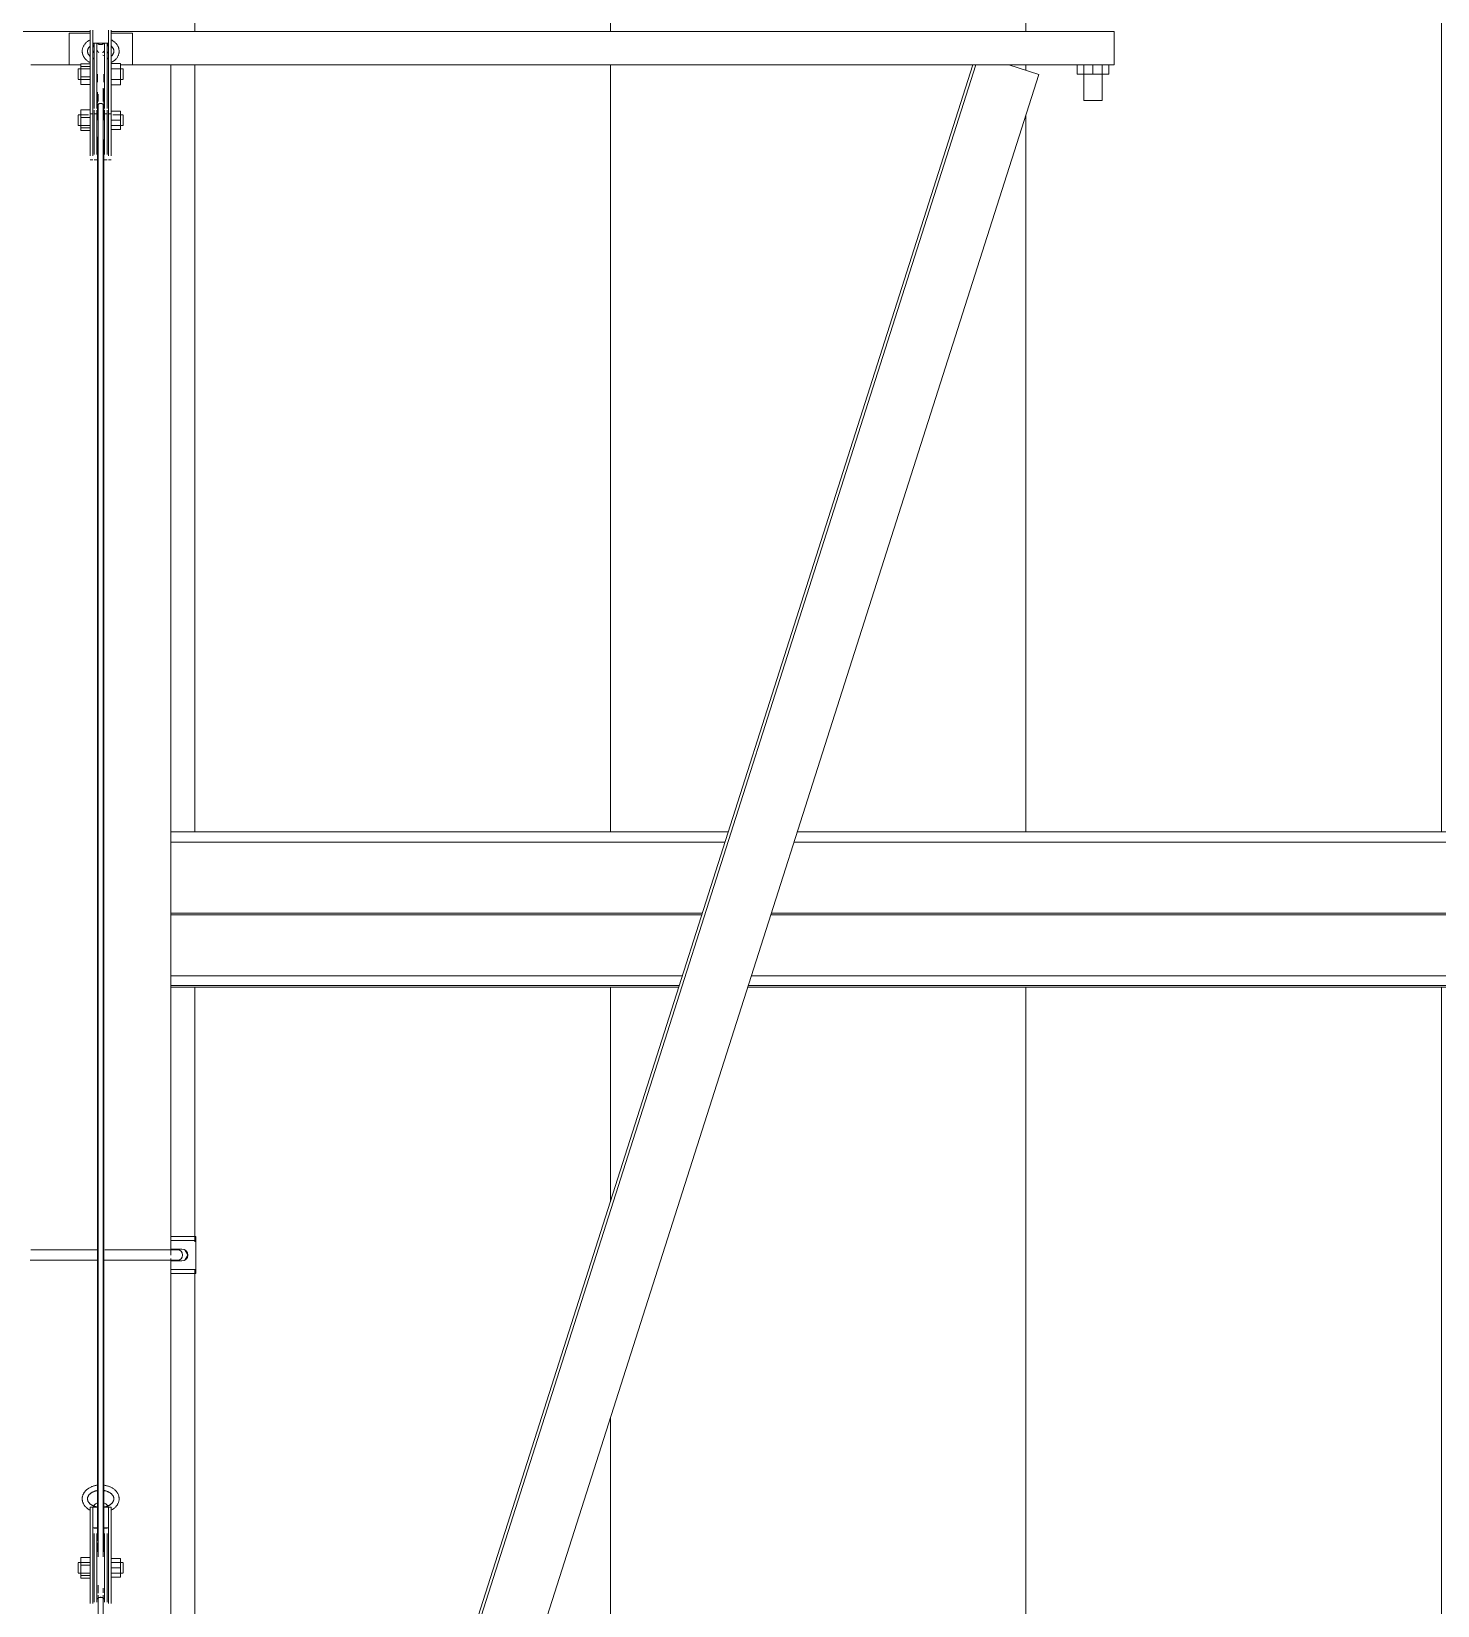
# Model space of a CAD drawing. Header units: inches. Extents: x 21386 to 98546, y -290 to 853.
# Drawn here: x 36786.9 to 36853.5, y 208.4 to 283 of the extents above; entities that cross this region are included whole.
import ezdxf

# ---------------------------------------------------------------- set-up
doc = ezdxf.new("R2010")
doc.units = ezdxf.units.IN
doc.header["$MEASUREMENT"] = 0
for name, color, linetype, lineweight in [('A-WALL-PATT', 111, 'Continuous', 25), ('Q-SPCQ', 91, 'Continuous', 13), ('S-BEAM', 12, 'Continuous', 13)]:
    doc.layers.add(name, color=color, linetype=linetype, lineweight=lineweight)

# ---------------------------------------------------------------- blocks, each defined once
blk = doc.blocks.new('Basketball_Backstop-Performance_Sports_Systems-3103-Ceiling_Hung - 27_-0_ to 27_-11 7_8_-706978-Building Section - East_West looking South')
at = {"layer": 'Q-SPCQ', "color": 8, "lineweight": 9}
for p, q in [((-25004.607, 282.955), (-24957.112, 282.955)), ((-24958.107, 282.875), (-24958.107, 281.375)), ((-24957.112, 282.875), (-24958.107, 282.875)), ((-24957.112, 280.229), (-24957.112, 283.015)), ((-24956.987, 283.015), (-24956.987, 280.229)), ((-24956.237, 280.229), (-24956.237, 283.015)), ((-24956.112, 283.015), (-24956.112, 280.229)), ((-24956.112, 282.955), (-24908.607, 282.955)), ((-24955.107, 282.875), (-24956.112, 282.875)), ((-24955.107, 281.375), (-24955.107, 282.875)), ((-24908.607, 282.955), (-24908.607, 281.375)), ((-24956.237, 282.396), (-24956.987, 282.396)), ((-24956.924, 279.612), (-24956.924, 282.408)), ((-24956.799, 282.408), (-24956.799, 279.612)), ((-24956.424, 279.612), (-24956.424, 282.408)), ((-24956.299, 282.408), (-24956.299, 279.612)), ((-24959.919, 281.375), (-24957.553, 281.375)), ((-24957.112, 281.187), (-24957.674, 281.187)), ((-24957.674, 280.761), (-24957.674, 281.179)), ((-24957.549, 281.295), (-24957.549, 281.425)), ((-24957.549, 281.425), (-24957.112, 281.425)), ((-24957.549, 280.807), (-24957.549, 281.295)), ((-24957.549, 281.295), (-24957.112, 281.295)), ((-24956.112, 281.443), (-24955.674, 281.443)), ((-24956.112, 281.19), (-24955.674, 281.19)), ((-24955.549, 281.187), (-24956.112, 281.187)), ((-24955.674, 281.443), (-24955.674, 281.19)), ((-24955.674, 281.19), (-24955.674, 280.685)), ((-24955.671, 281.375), (-24953.294, 281.375)), ((-24955.549, 281.179), (-24955.549, 280.761)), ((-24908.607, 281.375), (-24953.294, 281.375)), ((-24953.294, 224.989), (-24953.294, 281.375)), ((-24915.294, 281.375), (-24952.626, 164.314)), ((-24915.16, 281.375), (-24952.492, 164.314)), ((-24913.591, 281.375), (-24912.168, 280.918)), ((-24910.357, 281.375), (-24910.357, 280.937)), ((-24910.044, 281.375), (-24910.044, 279.687)), ((-24909.607, 280.937), (-24909.607, 281.375)), ((-24909.169, 279.687), (-24909.169, 281.375)), ((-24908.857, 281.375), (-24908.857, 280.937)), ((-24957.674, 280.696), (-24957.674, 280.761)), ((-24957.674, 280.687), (-24957.112, 280.687)), ((-24957.549, 280.45), (-24957.549, 280.807)), ((-24957.549, 280.807), (-24957.112, 280.807)), ((-24957.549, 280.45), (-24957.112, 280.45)), ((-24956.768, 280.937), (-24956.768, 280.547)), ((-24956.455, 280.547), (-24956.455, 280.937)), ((-24956.112, 280.687), (-24955.549, 280.687)), ((-24956.112, 280.685), (-24955.674, 280.685)), ((-24955.674, 280.432), (-24956.112, 280.432)), ((-24955.674, 280.685), (-24955.674, 280.432)), ((-24955.549, 280.761), (-24955.549, 280.696)), ((-24912.168, 280.918), (-24949.355, 164.314)), ((-24909.607, 280.937), (-24910.357, 280.937)), ((-24908.857, 280.937), (-24909.607, 280.937)), ((-24957.112, 279.482), (-24957.112, 280.229)), ((-24956.987, 280.229), (-24956.987, 279.482)), ((-24956.924, 279.314), (-24956.924, 279.612)), ((-24956.799, 279.612), (-24956.799, 279.314)), ((-24956.768, 280.087), (-24956.768, 279.566)), ((-24956.737, 279.987), (-24956.737, 279.643)), ((-24956.487, 279.643), (-24956.487, 280.276)), ((-24956.455, 279.566), (-24956.455, 280.241)), ((-24956.424, 279.314), (-24956.424, 279.612)), ((-24956.299, 279.612), (-24956.299, 279.314)), ((-24956.237, 279.482), (-24956.237, 280.229)), ((-24956.112, 280.229), (-24956.112, 279.482)), ((-24909.169, 279.687), (-24910.044, 279.687)), ((-24957.182, 279), (-24957.674, 279)), ((-24957.674, 278.927), (-24957.674, 278.991)), ((-24957.674, 278.509), (-24957.674, 278.927)), ((-24957.549, 278.881), (-24957.549, 279.238)), ((-24957.549, 279.238), (-24957.112, 279.238)), ((-24957.549, 278.393), (-24957.549, 278.881)), ((-24957.549, 278.881), (-24957.112, 278.881)), ((-24957.112, 277.058), (-24957.112, 279.495)), ((-24957.112, 279.062), (-24956.987, 279.062)), ((-24956.987, 279.495), (-24956.987, 277.058)), ((-24956.924, 277.126), (-24956.924, 279.235)), ((-24956.924, 279.062), (-24956.799, 279.062)), ((-24956.799, 279.235), (-24956.799, 277.126)), ((-24956.768, 279.515), (-24956.768, 278.75)), ((-24956.737, 279.542), (-24956.737, 210.698)), ((-24956.487, 210.698), (-24956.487, 279.542)), ((-24956.455, 278.75), (-24956.455, 279.515)), ((-24956.424, 277.126), (-24956.424, 279.235)), ((-24956.424, 279.062), (-24956.299, 279.062)), ((-24956.299, 279.235), (-24956.299, 277.126)), ((-24956.237, 277.058), (-24956.237, 279.495)), ((-24956.237, 279.062), (-24956.112, 279.062)), ((-24956.112, 279.495), (-24956.112, 277.058)), ((-24956.112, 279.187), (-24955.674, 279.187)), ((-24955.549, 279), (-24956.041, 279)), ((-24955.674, 279.187), (-24955.674, 278.75)), ((-24955.549, 278.991), (-24955.549, 278.927)), ((-24955.549, 278.927), (-24955.549, 278.509)), ((-24957.674, 278.5), (-24957.112, 278.5)), ((-24957.549, 278.262), (-24957.549, 278.393)), ((-24957.112, 278.393), (-24957.549, 278.393)), ((-24957.549, 278.262), (-24957.112, 278.262)), ((-24955.674, 278.75), (-24956.112, 278.75)), ((-24956.112, 278.5), (-24955.549, 278.5)), ((-24956.112, 278.312), (-24955.674, 278.312)), ((-24955.674, 278.75), (-24955.674, 278.312)), ((-24956.768, 277.965), (-24956.768, 211.459)), ((-24956.455, 210.936), (-24956.455, 277.835)), ((-24957.112, 276.875), (-24956.987, 276.875)), ((-24956.924, 276.875), (-24956.799, 276.875)), ((-24956.424, 276.875), (-24956.299, 276.875)), ((-24956.237, 276.875), (-24956.112, 276.875)), ((-24953.294, 225.875), (-24952.607, 225.875)), ((-24952.607, 225.687), (-24953.294, 225.687)), ((-24953.2, 225.281), (-24952.763, 225.281)), ((-24952.479, 225.004), (-24952.618, 225.246)), ((-24952.607, 225.875), (-24952.107, 225.875)), ((-24952.107, 225.687), (-24952.607, 225.687)), ((-24952.107, 225.687), (-24952.107, 225.875)), ((-24952.107, 225.719), (-24952.107, 225.875)), ((-24952.107, 225.687), (-24952.107, 225.562)), ((-24952.107, 225.562), (-24952.107, 224.437)), ((-24953.294, 164.314), (-24953.294, 224.839)), ((-24952.763, 224.719), (-24953.2, 224.719)), ((-24952.618, 224.754), (-24952.479, 224.996)), ((-24952.107, 224.437), (-24952.107, 224.312)), ((-24953.294, 224.312), (-24952.607, 224.312)), ((-24952.607, 224.125), (-24953.294, 224.125)), ((-24952.607, 224.312), (-24952.107, 224.312)), ((-24952.107, 224.125), (-24952.607, 224.125)), ((-24952.107, 224.125), (-24952.107, 224.312)), ((-24952.107, 224.125), (-24952.107, 224.281)), ((-24957.112, 211.919), (-24957.112, 213.056)), ((-24957.112, 213.056), (-24956.987, 213.056)), ((-24956.987, 213.056), (-24956.987, 211.919)), ((-24956.987, 213.056), (-24956.746, 213.056)), ((-24956.503, 213.056), (-24956.237, 213.056)), ((-24956.237, 211.919), (-24956.237, 213.056)), ((-24956.237, 213.056), (-24956.112, 213.056)), ((-24956.112, 213.056), (-24956.112, 211.919)), ((-24957.112, 208.491), (-24957.112, 211.919)), ((-24956.746, 212.083), (-24956.987, 212.083)), ((-24956.987, 211.694), (-24956.987, 211.919)), ((-24956.987, 211.919), (-24956.987, 208.491)), ((-24956.799, 212.058), (-24956.924, 212.058)), ((-24956.924, 211.509), (-24956.924, 211.807)), ((-24956.799, 211.807), (-24956.799, 211.509)), ((-24956.237, 212.083), (-24956.477, 212.083)), ((-24956.299, 212.058), (-24956.424, 212.058)), ((-24956.424, 211.509), (-24956.424, 211.807)), ((-24956.299, 211.807), (-24956.299, 211.509)), ((-24956.237, 211.694), (-24956.237, 211.919)), ((-24956.237, 208.491), (-24956.237, 211.919)), ((-24956.112, 211.919), (-24956.112, 208.491)), ((-24956.924, 208.559), (-24956.924, 211.509)), ((-24956.799, 211.509), (-24956.799, 208.559)), ((-24956.768, 211.368), (-24956.768, 210.936)), ((-24956.424, 208.559), (-24956.424, 211.509)), ((-24956.299, 211.509), (-24956.299, 208.559)), ((-24957.112, 210.433), (-24957.674, 210.433)), ((-24957.674, 210.36), (-24957.674, 210.425)), ((-24957.674, 209.942), (-24957.674, 210.36)), ((-24957.549, 210.314), (-24957.549, 210.671)), ((-24957.549, 210.671), (-24957.112, 210.671)), ((-24957.549, 209.826), (-24957.549, 210.314)), ((-24957.549, 210.314), (-24957.112, 210.314)), ((-24956.112, 210.621), (-24955.674, 210.621)), ((-24955.549, 210.433), (-24956.112, 210.433)), ((-24955.674, 210.621), (-24955.674, 210.183)), ((-24955.549, 210.425), (-24955.549, 210.36)), ((-24955.549, 210.36), (-24955.549, 209.942)), ((-24957.674, 209.933), (-24957.112, 209.933)), ((-24957.549, 209.695), (-24957.549, 209.826)), ((-24957.112, 209.826), (-24957.549, 209.826)), ((-24957.549, 209.695), (-24957.112, 209.695)), ((-24955.674, 210.183), (-24956.112, 210.183)), ((-24956.112, 209.933), (-24955.549, 209.933)), ((-24956.112, 209.746), (-24955.674, 209.746)), ((-24955.674, 210.183), (-24955.674, 209.746)), ((-24956.737, 209.362), (-24956.737, 208.977)), ((-24956.737, 208.887), (-24956.737, 145.456)), ((-24956.487, 208.997), (-24956.487, 209.226)), ((-24956.487, 145.456), (-24956.487, 208.887))]:
    blk.add_line(p, q, dxfattribs=at)
at = {"layer": 'Q-SPCQ', "color": 8, "lineweight": 9, "flags": 128}
for points in [[(-24957.11, 282.56), (-24957.138, 282.545), (-24957.165, 282.53), (-24957.191, 282.513), (-24957.217, 282.496), (-24957.241, 282.478), (-24957.265, 282.459), (-24957.287, 282.439), (-24957.309, 282.418), (-24957.33, 282.397), (-24957.35, 282.375), (-24957.368, 282.352), (-24957.385, 282.328), (-24957.402, 282.304), (-24957.416, 282.28), (-24957.43, 282.254), (-24957.442, 282.228), (-24957.453, 282.202), (-24957.462, 282.175), (-24957.47, 282.148), (-24957.477, 282.12), (-24957.482, 282.092), (-24957.485, 282.064), (-24957.486, 282.036), (-24957.487, 282.02)], [(-24957.487, 282.02), (-24957.486, 281.992), (-24957.483, 281.964), (-24957.479, 281.936), (-24957.474, 281.908), (-24957.467, 281.881), (-24957.458, 281.853), (-24957.448, 281.827), (-24957.437, 281.8), (-24957.424, 281.775), (-24957.41, 281.75), (-24957.394, 281.725), (-24957.378, 281.701), (-24957.36, 281.678), (-24957.341, 281.656), (-24957.32, 281.634), (-24957.299, 281.613), (-24957.277, 281.593), (-24957.254, 281.573), (-24957.23, 281.555), (-24957.205, 281.537), (-24957.179, 281.52), (-24957.153, 281.504), (-24957.125, 281.488)], [(-24957.237, 282.02), (-24957.236, 282.035), (-24957.235, 282.049), (-24957.233, 282.063), (-24957.23, 282.077), (-24957.227, 282.091), (-24957.222, 282.106), (-24957.217, 282.12), (-24957.21, 282.134), (-24957.203, 282.148), (-24957.195, 282.163), (-24957.186, 282.177), (-24957.176, 282.191), (-24957.165, 282.205), (-24957.154, 282.219), (-24957.141, 282.233), (-24957.127, 282.246), (-24957.113, 282.26)], [(-24957.119, 281.787), (-24957.134, 281.8), (-24957.147, 281.814), (-24957.159, 281.828), (-24957.17, 281.842), (-24957.181, 281.856), (-24957.19, 281.87), (-24957.199, 281.885), (-24957.207, 281.899), (-24957.213, 281.913), (-24957.219, 281.927), (-24957.224, 281.942), (-24957.228, 281.956), (-24957.232, 281.97), (-24957.234, 281.984), (-24957.236, 281.999), (-24957.237, 282.013), (-24957.237, 282.02)], [(-24956.986, 282.343), (-24956.965, 282.353), (-24956.943, 282.362), (-24956.921, 282.371)], [(-24956.794, 282.236), (-24956.794, 282.25), (-24956.794, 282.265), (-24956.794, 282.28), (-24956.794, 282.296), (-24956.794, 282.312), (-24956.794, 282.329), (-24956.794, 282.347), (-24956.794, 282.365), (-24956.794, 282.384), (-24956.794, 282.403)], [(-24956.794, 282.389), (-24956.794, 282.37), (-24956.794, 282.352), (-24956.794, 282.334), (-24956.794, 282.317), (-24956.794, 282.3), (-24956.794, 282.284), (-24956.794, 282.269), (-24956.794, 282.254), (-24956.794, 282.24)], [(-24956.794, 282.149), (-24956.794, 282.143), (-24956.794, 282.137), (-24956.794, 282.133), (-24956.794, 282.13), (-24956.794, 282.127), (-24956.794, 282.126), (-24956.794, 282.125)], [(-24956.794, 282.125), (-24956.794, 282.125), (-24956.794, 282.127), (-24956.794, 282.129), (-24956.794, 282.132), (-24956.794, 282.136), (-24956.794, 282.141), (-24956.794, 282.147)], [(-24956.706, 281.966), (-24956.712, 281.97), (-24956.719, 281.975), (-24956.724, 281.979), (-24956.73, 281.984), (-24956.736, 281.989), (-24956.741, 281.994), (-24956.746, 282), (-24956.751, 282.006), (-24956.756, 282.011), (-24956.76, 282.017), (-24956.764, 282.024), (-24956.768, 282.03), (-24956.772, 282.037), (-24956.775, 282.043), (-24956.778, 282.05), (-24956.781, 282.057), (-24956.784, 282.064), (-24956.786, 282.071), (-24956.788, 282.078), (-24956.79, 282.086), (-24956.791, 282.093), (-24956.792, 282.101), (-24956.793, 282.108), (-24956.794, 282.115), (-24956.794, 282.123), (-24956.794, 282.125)], [(-24956.766, 282.396), (-24956.76, 282.39), (-24956.753, 282.384), (-24956.747, 282.379), (-24956.739, 282.374), (-24956.732, 282.369), (-24956.725, 282.364), (-24956.717, 282.36), (-24956.709, 282.356), (-24956.701, 282.352), (-24956.693, 282.348), (-24956.685, 282.345), (-24956.677, 282.342), (-24956.668, 282.34), (-24956.66, 282.338), (-24956.651, 282.336), (-24956.642, 282.335), (-24956.634, 282.334), (-24956.625, 282.333), (-24956.616, 282.333), (-24956.607, 282.333), (-24956.598, 282.333), (-24956.59, 282.334), (-24956.581, 282.335), (-24956.572, 282.336), (-24956.564, 282.338), (-24956.555, 282.34), (-24956.547, 282.343), (-24956.538, 282.345), (-24956.53, 282.348), (-24956.522, 282.352), (-24956.514, 282.356), (-24956.506, 282.36), (-24956.498, 282.364), (-24956.491, 282.369), (-24956.484, 282.374), (-24956.477, 282.379), (-24956.47, 282.384), (-24956.463, 282.39), (-24956.457, 282.396)], [(-24956.426, 282.073), (-24956.429, 282.066), (-24956.431, 282.059), (-24956.434, 282.052), (-24956.437, 282.045), (-24956.44, 282.038), (-24956.444, 282.032), (-24956.448, 282.025), (-24956.452, 282.019), (-24956.456, 282.013), (-24956.461, 282.007), (-24956.466, 282.001), (-24956.471, 281.996), (-24956.476, 281.99), (-24956.481, 281.985), (-24956.487, 281.98), (-24956.493, 281.976), (-24956.499, 281.971), (-24956.505, 281.967), (-24956.512, 281.963), (-24956.518, 281.96)], [(-24956.292, 282.367), (-24956.27, 282.358), (-24956.248, 282.348)], [(-24956.113, 281.48), (-24956.085, 281.495), (-24956.058, 281.511), (-24956.032, 281.528), (-24956.007, 281.545), (-24955.982, 281.563), (-24955.959, 281.582), (-24955.936, 281.602), (-24955.914, 281.623), (-24955.893, 281.644), (-24955.874, 281.666), (-24955.855, 281.689), (-24955.838, 281.712), (-24955.822, 281.736), (-24955.807, 281.761), (-24955.793, 281.787), (-24955.781, 281.813), (-24955.77, 281.839), (-24955.761, 281.866), (-24955.753, 281.893), (-24955.747, 281.921), (-24955.742, 281.949), (-24955.739, 281.977), (-24955.737, 282.005), (-24955.737, 282.02)], [(-24955.987, 282.02), (-24955.987, 282.006), (-24955.988, 281.992), (-24955.99, 281.978), (-24955.993, 281.964), (-24955.997, 281.949), (-24956.001, 281.935), (-24956.007, 281.921), (-24956.013, 281.907), (-24956.02, 281.892), (-24956.028, 281.878), (-24956.037, 281.864), (-24956.047, 281.85), (-24956.058, 281.836), (-24956.07, 281.822), (-24956.082, 281.808), (-24956.096, 281.794), (-24956.111, 281.781)], [(-24956.104, 282.254), (-24956.09, 282.24), (-24956.077, 282.227), (-24956.064, 282.213), (-24956.053, 282.199), (-24956.042, 282.185), (-24956.033, 282.17), (-24956.024, 282.156), (-24956.017, 282.142), (-24956.01, 282.128), (-24956.004, 282.113), (-24955.999, 282.099), (-24955.995, 282.085), (-24955.992, 282.071), (-24955.989, 282.056), (-24955.988, 282.042), (-24955.987, 282.028), (-24955.987, 282.02)], [(-24955.737, 282.02), (-24955.737, 282.049), (-24955.74, 282.077), (-24955.744, 282.105), (-24955.749, 282.133), (-24955.756, 282.16), (-24955.765, 282.187), (-24955.775, 282.214), (-24955.787, 282.24), (-24955.799, 282.266), (-24955.814, 282.291), (-24955.829, 282.316), (-24955.846, 282.339), (-24955.864, 282.363), (-24955.883, 282.385), (-24955.903, 282.407), (-24955.924, 282.428), (-24955.946, 282.448), (-24955.969, 282.467), (-24955.993, 282.486), (-24956.018, 282.504), (-24956.044, 282.521), (-24956.071, 282.537), (-24956.098, 282.552)], [(-24956.931, 281.674), (-24956.954, 281.683), (-24956.975, 281.692)], [(-24956.237, 281.698), (-24956.258, 281.688), (-24956.28, 281.678), (-24956.302, 281.67)], [(-24956.424, 279.437), (-24956.429, 279.445), (-24956.434, 279.452), (-24956.439, 279.459), (-24956.445, 279.466), (-24956.451, 279.472), (-24956.457, 279.479), (-24956.463, 279.485), (-24956.47, 279.491), (-24956.477, 279.496), (-24956.484, 279.501), (-24956.491, 279.506), (-24956.499, 279.511), (-24956.506, 279.515), (-24956.514, 279.519), (-24956.522, 279.523), (-24956.53, 279.527), (-24956.538, 279.53), (-24956.547, 279.533), (-24956.555, 279.535), (-24956.564, 279.537), (-24956.572, 279.539), (-24956.581, 279.54), (-24956.59, 279.541), (-24956.599, 279.542), (-24956.607, 279.542), (-24956.616, 279.542), (-24956.625, 279.542), (-24956.634, 279.541), (-24956.642, 279.54), (-24956.651, 279.539), (-24956.66, 279.537), (-24956.668, 279.535), (-24956.677, 279.532), (-24956.685, 279.53), (-24956.693, 279.527), (-24956.701, 279.523), (-24956.709, 279.519), (-24956.717, 279.515), (-24956.725, 279.511), (-24956.732, 279.506), (-24956.74, 279.501), (-24956.747, 279.496), (-24956.753, 279.491), (-24956.76, 279.485), (-24956.766, 279.479), (-24956.773, 279.472), (-24956.778, 279.466), (-24956.784, 279.459), (-24956.789, 279.452), (-24956.794, 279.445), (-24956.799, 279.437)], [(-24956.74, 277.314), (-24956.747, 277.309), (-24956.753, 277.303), (-24956.76, 277.297), (-24956.766, 277.291), (-24956.773, 277.285), (-24956.778, 277.278), (-24956.784, 277.272), (-24956.789, 277.265), (-24956.794, 277.257), (-24956.799, 277.25)], [(-24956.424, 277.25), (-24956.429, 277.257), (-24956.434, 277.265), (-24956.439, 277.272), (-24956.445, 277.278), (-24956.451, 277.285), (-24956.457, 277.291), (-24956.463, 277.297), (-24956.47, 277.303), (-24956.477, 277.309), (-24956.484, 277.314)], [(-24956.742, 225.25), (-24956.857, 225.25), (-24957.002, 225.25), (-24957.145, 225.25), (-24957.288, 225.25), (-24957.43, 225.25), (-24957.571, 225.25), (-24957.71, 225.25), (-24957.847, 225.25), (-24957.982, 225.25), (-24958.115, 225.25), (-24958.246, 225.25), (-24958.374, 225.25), (-24958.499, 225.25), (-24958.621, 225.25), (-24958.74, 225.25), (-24958.855, 225.25), (-24958.967, 225.25), (-24959.075, 225.25), (-24959.18, 225.25), (-24959.28, 225.25), (-24959.375, 225.25), (-24959.467, 225.25), (-24959.553, 225.25), (-24959.636, 225.25), (-24959.713, 225.25), (-24959.785, 225.25), (-24959.852, 225.25), (-24959.914, 225.25)], [(-24952.982, 225.25), (-24952.984, 225.25), (-24952.993, 225.25), (-24953.008, 225.25), (-24953.028, 225.25), (-24953.054, 225.25), (-24953.085, 225.25), (-24953.123, 225.25), (-24953.166, 225.25), (-24953.214, 225.25), (-24953.268, 225.25), (-24953.327, 225.25), (-24953.391, 225.25), (-24953.461, 225.25), (-24953.535, 225.25), (-24953.615, 225.25), (-24953.699, 225.25), (-24953.788, 225.25), (-24953.881, 225.25), (-24953.979, 225.25), (-24954.081, 225.25), (-24954.187, 225.25), (-24954.297, 225.25), (-24954.41, 225.25), (-24954.528, 225.25), (-24954.648, 225.25), (-24954.771, 225.25), (-24954.898, 225.25), (-24955.027, 225.25), (-24955.159, 225.25), (-24955.293, 225.25), (-24955.429, 225.25), (-24955.567, 225.25), (-24955.707, 225.25), (-24955.848, 225.25), (-24955.99, 225.25), (-24956.134, 225.25), (-24956.278, 225.25), (-24956.422, 225.25)], [(-24959.945, 224.75), (-24959.886, 224.75), (-24959.822, 224.75), (-24959.752, 224.75), (-24959.678, 224.75), (-24959.598, 224.75), (-24959.514, 224.75), (-24959.425, 224.75), (-24959.332, 224.75), (-24959.234, 224.75), (-24959.132, 224.75), (-24959.026, 224.75), (-24958.916, 224.75), (-24958.803, 224.75), (-24958.686, 224.75), (-24958.565, 224.75), (-24958.442, 224.75), (-24958.315, 224.75), (-24958.186, 224.75), (-24958.054, 224.75), (-24957.92, 224.75), (-24957.784, 224.75), (-24957.646, 224.75), (-24957.506, 224.75), (-24957.365, 224.75), (-24957.223, 224.75), (-24957.079, 224.75), (-24956.935, 224.75), (-24956.791, 224.75)], [(-24956.482, 224.75), (-24956.356, 224.75), (-24956.211, 224.75), (-24956.068, 224.75), (-24955.925, 224.75), (-24955.783, 224.75), (-24955.642, 224.75), (-24955.503, 224.75), (-24955.366, 224.75), (-24955.231, 224.75), (-24955.098, 224.75), (-24954.967, 224.75), (-24954.839, 224.75), (-24954.714, 224.75), (-24954.592, 224.75), (-24954.473, 224.75), (-24954.358, 224.75), (-24954.246, 224.75), (-24954.138, 224.75), (-24954.034, 224.75), (-24953.933, 224.75), (-24953.838, 224.75), (-24953.746, 224.75), (-24953.66, 224.75), (-24953.578, 224.75), (-24953.5, 224.75), (-24953.428, 224.75), (-24953.361, 224.75), (-24953.299, 224.75), (-24953.242, 224.75), (-24953.191, 224.75), (-24953.145, 224.75), (-24953.105, 224.75), (-24953.07, 224.75), (-24953.041, 224.75), (-24953.018, 224.75), (-24953, 224.75), (-24952.988, 224.75), (-24952.982, 224.75), (-24952.982, 224.75)], [(-24956.769, 214.098), (-24956.802, 214.093), (-24956.835, 214.087), (-24956.867, 214.081), (-24956.899, 214.073), (-24956.931, 214.064), (-24956.962, 214.055), (-24956.993, 214.044), (-24957.023, 214.033), (-24957.053, 214.02), (-24957.082, 214.007), (-24957.11, 213.993), (-24957.138, 213.978), (-24957.165, 213.963), (-24957.191, 213.946), (-24957.217, 213.929), (-24957.241, 213.911), (-24957.265, 213.892), (-24957.287, 213.872), (-24957.309, 213.851), (-24957.33, 213.83), (-24957.35, 213.808), (-24957.368, 213.785), (-24957.385, 213.762), (-24957.402, 213.737), (-24957.416, 213.713), (-24957.43, 213.687), (-24957.442, 213.661), (-24957.453, 213.635), (-24957.462, 213.608), (-24957.47, 213.581), (-24957.477, 213.553), (-24957.482, 213.525), (-24957.485, 213.497), (-24957.486, 213.469), (-24957.487, 213.453)], [(-24955.737, 213.453), (-24955.737, 213.482), (-24955.74, 213.51), (-24955.744, 213.538), (-24955.749, 213.566), (-24955.756, 213.593), (-24955.765, 213.62), (-24955.775, 213.647), (-24955.787, 213.673), (-24955.799, 213.699), (-24955.814, 213.724), (-24955.829, 213.749), (-24955.846, 213.772), (-24955.864, 213.796), (-24955.883, 213.818), (-24955.903, 213.84), (-24955.924, 213.861), (-24955.946, 213.881), (-24955.969, 213.9), (-24955.993, 213.919), (-24956.018, 213.937), (-24956.044, 213.954), (-24956.071, 213.97), (-24956.098, 213.985), (-24956.126, 214), (-24956.155, 214.014), (-24956.184, 214.026), (-24956.214, 214.038), (-24956.244, 214.049), (-24956.275, 214.059), (-24956.307, 214.068), (-24956.339, 214.076), (-24956.371, 214.084), (-24956.403, 214.09), (-24956.436, 214.096), (-24956.469, 214.1)], [(-24957.487, 213.453), (-24957.486, 213.425), (-24957.483, 213.397), (-24957.479, 213.369), (-24957.474, 213.341), (-24957.467, 213.314), (-24957.458, 213.286), (-24957.448, 213.26), (-24957.437, 213.234), (-24957.424, 213.208), (-24957.41, 213.183), (-24957.394, 213.158), (-24957.378, 213.134), (-24957.36, 213.111), (-24957.341, 213.089), (-24957.32, 213.067), (-24957.299, 213.046), (-24957.277, 213.026), (-24957.254, 213.006), (-24957.23, 212.988), (-24957.205, 212.97), (-24957.179, 212.953), (-24957.153, 212.937), (-24957.125, 212.921)], [(-24957.237, 213.453), (-24957.236, 213.468), (-24957.235, 213.482), (-24957.233, 213.496), (-24957.23, 213.51), (-24957.227, 213.524), (-24957.222, 213.539), (-24957.217, 213.553), (-24957.21, 213.567), (-24957.203, 213.582), (-24957.195, 213.596), (-24957.186, 213.61), (-24957.176, 213.624), (-24957.165, 213.638), (-24957.154, 213.652), (-24957.141, 213.666), (-24957.127, 213.68), (-24957.113, 213.693), (-24957.097, 213.706), (-24957.081, 213.718), (-24957.063, 213.731), (-24957.045, 213.743), (-24957.026, 213.754), (-24957.007, 213.765), (-24956.986, 213.776), (-24956.965, 213.786), (-24956.943, 213.795), (-24956.921, 213.804), (-24956.898, 213.813), (-24956.874, 213.82), (-24956.85, 213.827), (-24956.826, 213.834), (-24956.801, 213.839), (-24956.776, 213.844)], [(-24956.762, 213.06), (-24956.787, 213.065), (-24956.812, 213.07), (-24956.837, 213.076), (-24956.861, 213.083), (-24956.885, 213.09), (-24956.909, 213.098), (-24956.931, 213.107), (-24956.954, 213.116), (-24956.975, 213.126), (-24956.996, 213.136), (-24957.016, 213.147), (-24957.035, 213.158), (-24957.054, 213.17), (-24957.071, 213.182), (-24957.088, 213.194), (-24957.104, 213.207), (-24957.119, 213.22), (-24957.134, 213.234), (-24957.147, 213.247), (-24957.159, 213.261), (-24957.17, 213.275), (-24957.181, 213.289), (-24957.19, 213.303), (-24957.199, 213.318), (-24957.207, 213.332), (-24957.213, 213.346), (-24957.219, 213.361), (-24957.224, 213.375), (-24957.228, 213.389), (-24957.232, 213.403), (-24957.234, 213.417), (-24957.236, 213.432), (-24957.237, 213.446), (-24957.237, 213.453)], [(-24956.462, 213.847), (-24956.436, 213.842), (-24956.411, 213.837), (-24956.386, 213.831), (-24956.362, 213.824), (-24956.338, 213.817), (-24956.315, 213.809), (-24956.292, 213.8), (-24956.27, 213.791), (-24956.248, 213.781), (-24956.227, 213.771), (-24956.207, 213.76), (-24956.188, 213.749), (-24956.17, 213.737), (-24956.152, 213.725), (-24956.135, 213.713), (-24956.119, 213.7), (-24956.104, 213.687), (-24956.09, 213.673), (-24956.077, 213.66), (-24956.064, 213.646), (-24956.053, 213.632), (-24956.042, 213.618), (-24956.033, 213.603), (-24956.024, 213.589), (-24956.017, 213.575), (-24956.01, 213.561), (-24956.004, 213.546), (-24955.999, 213.532), (-24955.995, 213.518), (-24955.992, 213.504), (-24955.989, 213.489), (-24955.988, 213.475), (-24955.987, 213.461), (-24955.987, 213.453)], [(-24955.987, 213.453), (-24955.987, 213.439), (-24955.988, 213.425), (-24955.99, 213.411), (-24955.993, 213.397), (-24955.997, 213.383), (-24956.001, 213.368), (-24956.007, 213.354), (-24956.013, 213.34), (-24956.02, 213.325), (-24956.028, 213.311), (-24956.037, 213.297), (-24956.047, 213.283), (-24956.058, 213.269), (-24956.07, 213.255), (-24956.082, 213.241), (-24956.096, 213.227), (-24956.111, 213.214), (-24956.126, 213.201), (-24956.143, 213.188), (-24956.16, 213.176), (-24956.178, 213.164), (-24956.197, 213.153), (-24956.217, 213.142), (-24956.237, 213.131), (-24956.258, 213.121), (-24956.28, 213.112), (-24956.302, 213.103), (-24956.325, 213.094), (-24956.349, 213.087), (-24956.373, 213.08), (-24956.398, 213.073), (-24956.423, 213.068), (-24956.448, 213.063)], [(-24956.113, 212.914), (-24956.085, 212.928), (-24956.058, 212.944), (-24956.032, 212.961), (-24956.007, 212.978), (-24955.982, 212.996), (-24955.959, 213.015), (-24955.936, 213.035), (-24955.914, 213.056), (-24955.893, 213.077), (-24955.874, 213.099), (-24955.855, 213.122), (-24955.838, 213.145), (-24955.822, 213.169), (-24955.807, 213.194), (-24955.793, 213.22), (-24955.781, 213.246), (-24955.77, 213.272), (-24955.761, 213.299), (-24955.753, 213.326), (-24955.747, 213.354), (-24955.742, 213.382), (-24955.739, 213.41), (-24955.737, 213.438), (-24955.737, 213.453)], [(-24956.799, 211.683), (-24956.794, 211.676), (-24956.789, 211.668), (-24956.784, 211.661), (-24956.778, 211.655), (-24956.773, 211.648), (-24956.766, 211.642), (-24956.76, 211.636), (-24956.753, 211.63), (-24956.747, 211.624), (-24956.739, 211.619)], [(-24956.484, 211.619), (-24956.477, 211.624), (-24956.47, 211.63), (-24956.463, 211.636), (-24956.457, 211.642), (-24956.451, 211.648), (-24956.445, 211.655), (-24956.439, 211.662), (-24956.434, 211.669), (-24956.429, 211.676), (-24956.424, 211.683)], [(-24956.424, 208.683), (-24956.429, 208.69), (-24956.434, 208.698), (-24956.439, 208.705), (-24956.445, 208.711), (-24956.451, 208.718), (-24956.457, 208.724), (-24956.463, 208.73), (-24956.47, 208.736), (-24956.477, 208.742), (-24956.484, 208.747), (-24956.491, 208.752), (-24956.499, 208.757), (-24956.506, 208.761), (-24956.514, 208.765), (-24956.522, 208.769), (-24956.53, 208.772), (-24956.538, 208.775), (-24956.547, 208.778), (-24956.555, 208.781), (-24956.564, 208.783), (-24956.572, 208.784), (-24956.581, 208.786), (-24956.59, 208.787), (-24956.599, 208.788), (-24956.607, 208.788), (-24956.616, 208.788), (-24956.625, 208.788), (-24956.634, 208.787), (-24956.642, 208.786), (-24956.651, 208.784), (-24956.66, 208.783), (-24956.668, 208.78), (-24956.677, 208.778), (-24956.685, 208.775), (-24956.693, 208.772), (-24956.701, 208.769), (-24956.709, 208.765), (-24956.717, 208.761), (-24956.725, 208.757), (-24956.732, 208.752), (-24956.74, 208.747), (-24956.747, 208.742), (-24956.753, 208.736), (-24956.76, 208.73), (-24956.766, 208.724), (-24956.773, 208.718), (-24956.778, 208.711), (-24956.784, 208.705), (-24956.789, 208.698), (-24956.794, 208.69), (-24956.799, 208.683)]]:
    blk.add_lwpolyline(points, dxfattribs=at)
at = {"layer": 'Q-SPCQ', "color": 8, "lineweight": 9}
for centre, radius, start, end in [((-24956.607, 282.125), 0.375, 150, 180), ((-24956.607, 282.125), 0.375, 180, 210), ((-24956.607, 282.125), 0.375, 15, 30), ((-24956.607, 282.125), 0.375, 330, 345), ((-24953.2, 225), 0.281, 90, 105), ((-24952.982, 225), 0.25, 270, 90), ((-24952.763, 225), 0.281, 270, 90), ((-24953.2, 225), 0.281, 255, 270), ((-24952.982, 225), 0.25, 255, 270)]:
    blk.add_arc(centre, radius, start, end, dxfattribs=at)
for centre, start_param, end_param in [((-24956.612, 281.578), 1.047198, 1.308997), ((-24956.612, 281.578), 2.617994, 2.879793), ((-24956.612, 281.578), 0.261799, 0.523599), ((-24956.612, 213.011), 2.094395, 2.879793), ((-24956.612, 213.011), 0.261799, 1.047198)]:
    blk.add_ellipse(centre, major_axis=(0.375, 0), ratio=0.707107, start_param=start_param, end_param=end_param, dxfattribs=at)
blk = doc.blocks.new('Girt_Z - 10_D-V218-Building Section - East_West looking South')
at = {"layer": 'S-BEAM', "color": 8, "lineweight": 9}
for p, q in [((-24953.294, 245.045), (-24926.88, 245.045)), ((-24953.294, 244.563), (-24927.034, 244.563)), ((-24923.763, 244.563), (-24827.89, 244.563)), ((-24923.609, 245.045), (-24827.89, 245.045)), ((-24953.294, 241.188), (-24928.11, 241.188)), ((-24953.294, 241.112), (-24928.134, 241.112)), ((-24924.863, 241.112), (-24827.89, 241.112)), ((-24924.839, 241.188), (-24827.89, 241.188)), ((-24953.294, 238.223), (-24929.056, 238.223)), ((-24925.784, 238.223), (-24827.89, 238.223)), ((-24953.294, 237.774), (-24929.199, 237.774)), ((-24953.294, 237.69), (-24929.226, 237.69)), ((-24925.954, 237.69), (-24827.89, 237.69)), ((-24925.928, 237.774), (-24827.89, 237.774))]:
    blk.add_line(p, q, dxfattribs=at)

msp = doc.modelspace()

# ---------------------------------------------------------------- hatches: boundary and pattern name
at = {"layer": 'A-WALL-PATT', "lineweight": 9}
h = msp.add_hatch(dxfattribs=at)
h.set_pattern_fill('FP_53', color=8, style=0, pattern_type=2)
h.set_pattern_definition([(90, (-88027.945, 0), (-19.685, 1e-15), [])])
h.paths.add_polyline_path([(35483.414, 196.795), (35760.914, 196.795), (35760.914, 237.69), (35483.414, 237.69), (35483.414, 213.14)], flags=0)
h.paths.add_polyline_path([(37032.711, 196.795), (37104.613, 196.795), (37142.305, 237.69), (36995.014, 237.69), (37032.71, 196.795)], flags=0)
h.paths.add_polyline_path([(35770.914, 196.795), (36050.414, 196.795), (36050.414, 237.69), (35770.914, 237.69), (35770.914, 232.67)], flags=0)
h.paths.add_polyline_path([(36060.414, 196.795), (36107.02, 196.795), (36093.978, 237.69), (36060.414, 237.69), (36060.414, 232.67)], flags=0)
h.paths.add_polyline_path([(36110.291, 196.795), (36121.318, 196.795), (36121.297, 224.125), (36120.63, 224.125), (36120.63, 224.312), (36120.13, 224.375), (36120.13, 225.687), (36120.63, 225.687), (36120.63, 225.875), (36121.318, 225.875), (36121.318, 237.69), (36097.25, 237.69), (36098.85, 232.67)], flags=0)
h.paths.add_polyline_path([(36127.943, 196.795), (36138.969, 196.795), (36152.011, 237.69), (36127.943, 237.69), (36127.943, 225.875), (36128.63, 225.875), (36128.637, 225.687), (36129.13, 225.625), (36129.13, 224.312), (36128.63, 224.312), (36128.63, 224.125), (36127.943, 224.125), (36127.943, 198.492)], flags=0)
h.paths.add_polyline_path([(37030.159, 196.795), (37031.36, 196.795), (36993.673, 237.69), (36928.914, 237.69), (36928.914, 196.795), (37015.54, 196.795)], flags=0)
h.paths.add_polyline_path([(38892.191, 196.795), (38947.414, 196.795), (38947.414, 237.69), (38665.914, 237.69), (38665.914, 196.795), (38751.82, 196.795)], flags=0)
h.paths.add_polyline_path([(36142.241, 196.795), (36339.914, 196.795), (36339.914, 237.69), (36155.283, 237.69), (36147.453, 213.14)], flags=0)
h.paths.add_polyline_path([(36918.914, 196.795), (36918.914, 237.69), (36820.85, 237.69), (36807.808, 196.795), (36856.811, 196.795)], flags=0)
h.paths.add_polyline_path([(37135.797, 196.795), (37208.414, 196.795), (37208.414, 237.69), (37143.665, 237.69), (37105.996, 196.795), (37135.11, 196.795)], flags=0)
h.paths.add_polyline_path([(37218.414, 196.795), (37497.914, 196.795), (37497.914, 237.69), (37218.414, 237.69), (37218.414, 217.496)], flags=0)
h.paths.add_polyline_path([(37507.914, 196.795), (37787.414, 196.795), (37787.414, 237.69), (37507.914, 237.69), (37507.914, 213.162)], flags=0)
h.paths.add_polyline_path([(36804.172, 196.795), (36804.537, 196.795), (36817.579, 237.69), (36793.51, 237.69), (36793.531, 225.875), (36794.198, 225.875), (36794.198, 225.687), (36794.698, 225.625), (36794.698, 224.312), (36794.198, 224.312), (36794.198, 224.125), (36793.51, 224.125), (36793.51, 196.795), (36795.399, 196.795)], flags=0)
h.paths.add_polyline_path([(36786.885, 196.795), (36786.885, 224.125), (36786.198, 224.125), (36786.198, 224.312), (36785.698, 224.375), (36785.698, 225.687), (36786.198, 225.687), (36786.198, 225.875), (36786.885, 225.875), (36786.885, 237.69), (36762.817, 237.69), (36775.859, 196.795), (36786.626, 196.795)], flags=0)
h.paths.add_polyline_path([(37797.414, 196.795), (38076.914, 196.795), (38076.914, 237.69), (37797.414, 237.69), (37797.414, 208.827)], flags=0)
h.paths.add_polyline_path([(38086.914, 196.795), (38189.36, 196.795), (38151.673, 237.69), (38086.914, 237.69), (38086.914, 204.492)], flags=0)
h.paths.add_polyline_path([(36751.533, 196.795), (36772.588, 196.795), (36759.546, 237.69), (36639.414, 237.69), (36639.414, 196.795), (36716.44, 196.795)], flags=0)
h.paths.add_polyline_path([(36629.414, 196.795), (36629.414, 237.69), (36349.914, 237.69), (36349.914, 196.795), (36505.884, 196.795)], flags=0)
h.paths.add_polyline_path([(38255.943, 196.795), (38262.613, 196.795), (38300.305, 237.69), (38153.014, 237.69), (38190.758, 196.795), (38239.489, 196.795)], flags=0)
h.paths.add_polyline_path([(38298.679, 196.795), (38366.414, 196.795), (38366.414, 237.69), (38301.665, 237.69), (38263.996, 196.795), (38293.797, 196.795)], flags=0)
h.paths.add_polyline_path([(38376.414, 196.795), (38655.914, 196.795), (38655.914, 237.69), (38376.414, 237.69), (38376.414, 200.158)], flags=0)
h.paths.add_polyline_path([(36121.101, 224.679), (36121.236, 224.756), (36121.202, 224.817), (36120.96, 224.817), (36120.842, 225), (36120.989, 225.232), (36120.775, 225.244), (36120.714, 225.093), (36120.588, 224.962), (36120.789, 224.875), (36120.789, 224.719), (36121.093, 224.685)], flags=0)
h.paths.add_polyline_path([(36786.668, 224.679), (36786.803, 224.756), (36786.769, 224.817), (36786.528, 224.817), (36786.409, 225), (36786.448, 225.217), (36786.356, 225.125), (36786.155, 224.962), (36786.356, 224.875), (36786.356, 224.719), (36786.66, 224.685)], flags=0)
h.paths.add_polyline_path([(36793.728, 224.679), (36793.735, 224.685), (36793.865, 224.719), (36794.053, 224.756), (36794.114, 224.907), (36794.24, 225.038), (36794.039, 225.125), (36794.039, 225.281), (36793.846, 225.229), (36793.986, 225), (36793.811, 224.776), (36793.592, 224.75), (36793.606, 224.71)], flags=0)
h.paths.add_polyline_path([(36128.16, 224.679), (36128.168, 224.685), (36128.298, 224.719), (36128.486, 224.75), (36128.547, 224.907), (36128.673, 225.038), (36128.48, 225.199), (36128.472, 225.281), (36128.384, 225.199), (36128.419, 225), (36128.27, 224.77), (36128.024, 224.75), (36128.039, 224.71)], flags=0)
h.paths.add_polyline_path([(36128.624, 224.764), (36128.746, 224.927), (36128.646, 224.801), (36128.637, 224.786)], flags=0)
h.paths.add_polyline_path([(36794.191, 224.764), (36794.313, 224.927), (36794.213, 224.801)], flags=0)
h.paths.add_polyline_path([(36128.754, 225.012), (36128.673, 225.199), (36128.719, 225.073), (36128.746, 225.026)], flags=0)
h.paths.add_polyline_path([(36794.321, 225.012), (36794.24, 225.199), (36794.298, 225.053), (36794.313, 225.026)], flags=0)
h.paths.add_polyline_path([(36786.237, 225.294), (36786.213, 225.342), (36786.213, 225.305)], flags=0)
h.paths.add_polyline_path([(36120.67, 225.294), (36120.646, 225.342), (36120.646, 225.305)], flags=0)
h.paths.add_polyline_path([(36786.303, 225.407), (36786.281, 225.417), (36786.281, 225.412)], flags=0)
h.paths.add_polyline_path([(36120.735, 225.407), (36120.714, 225.417), (36120.714, 225.412)], flags=0)
h.paths.add_polyline_path([(37628.852, 245.045), (37787.414, 245.045), (37787.414, 285.94), (37507.914, 285.94), (37507.914, 245.045)], flags=0)
h.paths.add_polyline_path([(37061.287, 245.045), (37149.084, 245.045), (37186.69, 285.94), (36950.538, 285.94), (36988.318, 245.045), (37055.978, 245.045)], flags=0)
h.paths.add_polyline_path([(38308.444, 245.045), (38366.414, 245.045), (38366.414, 285.94), (38346.135, 285.94), (38330.707, 269.2)], flags=0)
h.paths.add_polyline_path([(36743.121, 284.859), (36742.976, 284.945), (36743.085, 284.873)], flags=0)
h.paths.add_polyline_path([(36639.414, 245.045), (36757.2, 245.045), (36745.76, 280.918), (36747.183, 281.375), (36743.948, 281.375), (36743.948, 280.937), (36743.635, 280.937), (36743.577, 279.687), (36742.76, 279.687), (36742.76, 280.937), (36742.448, 280.937), (36742.448, 281.375), (36742.198, 281.375), (36742.198, 282.955), (36742.76, 282.955), (36742.819, 284.776), (36742.819, 284.869), (36742.729, 284.871), (36742.729, 285.446), (36742.63, 285.406), (36742.63, 285.157), (36742.38, 285.157), (36742.38, 285.446), (36742.005, 285.511), (36742.005, 285.929), (36639.414, 285.94), (36639.414, 274.707)], flags=0)
h.paths.add_polyline_path([(36629.414, 245.045), (36629.414, 285.94), (36349.914, 285.94), (36349.914, 245.045), (36505.884, 245.045)], flags=0)
h.paths.add_polyline_path([(35527.938, 245.045), (35760.914, 245.045), (35760.914, 285.94), (35483.414, 285.94), (35483.414, 245.045), (35523.287, 245.045)], flags=0)
h.paths.add_polyline_path([(36819.924, 245.045), (36831.51, 281.375), (36793.51, 281.375), (36793.51, 245.045), (36804.172, 245.045)], flags=0)
h.paths.add_polyline_path([(36137.41, 245.045), (36154.357, 245.045), (36165.943, 281.375), (36127.943, 281.375), (36127.943, 245.045), (36128.637, 245.045)], flags=0)
h.paths.add_polyline_path([(38307.084, 245.045), (38344.69, 285.94), (38108.538, 285.94), (38146.318, 245.045), (38298.679, 245.045)], flags=0)
h.paths.add_polyline_path([(38144.895, 245.045), (38107.207, 285.94), (38086.914, 285.94), (38086.914, 245.045), (38120.15, 245.045)], flags=0)
h.paths.add_polyline_path([(37497.914, 245.045), (37497.914, 285.94), (37218.414, 285.94), (37218.414, 245.045), (37488.481, 245.045)], flags=0)
h.paths.add_polyline_path([(36339.914, 245.045), (36339.914, 285.94), (36172.823, 285.864), (36172.823, 285.446), (36172.448, 285.446), (36172.448, 285.157), (36172.198, 285.223), (36172.198, 285.446), (36172.099, 285.406), (36172.041, 284.999), (36171.744, 284.852), (36172.068, 284.75), (36172.099, 282.955), (36172.63, 282.879), (36172.63, 281.375), (36172.38, 281.375), (36172.38, 280.937), (36172.068, 280.937), (36172.009, 279.687), (36171.193, 279.687), (36171.193, 280.937), (36170.88, 280.937), (36170.88, 281.375), (36167.646, 281.375), (36169.068, 280.918), (36157.628, 245.045), (36225.142, 245.045)], flags=0)
h.paths.add_polyline_path([(36986.895, 245.045), (36949.207, 285.94), (36928.914, 285.94), (36928.914, 245.045)], flags=0)
h.paths.add_polyline_path([(38751.82, 245.045), (38947.414, 245.045), (38947.414, 285.94), (38665.914, 285.94), (38665.914, 245.045)], flags=0)
h.paths.add_polyline_path([(37150.444, 245.045), (37208.414, 245.045), (37208.414, 285.94), (37188.135, 285.94), (37175.04, 271.731)], flags=0)
h.paths.add_polyline_path([(36918.914, 245.045), (36918.914, 285.94), (36838.005, 285.864), (36838.005, 285.157), (36837.755, 285.223), (36837.755, 285.446), (36837.667, 285.406), (36837.608, 284.87), (36837.532, 284.795), (36837.635, 284.75), (36837.667, 282.955), (36838.198, 282.879), (36838.198, 281.375), (36837.948, 281.375), (36837.948, 280.937), (36837.635, 280.937), (36837.577, 279.687), (36836.76, 279.687), (36836.76, 280.937), (36836.448, 280.937), (36836.448, 281.375), (36833.213, 281.375), (36834.636, 280.918), (36823.196, 245.045), (36856.811, 245.045)], flags=0)
h.paths.add_polyline_path([(35770.914, 245.045), (36050.414, 245.045), (36050.414, 285.94), (35770.914, 285.94), (35770.914, 251.529)], flags=0)
h.paths.add_polyline_path([(37797.414, 245.045), (38076.914, 245.045), (38076.914, 285.94), (37797.414, 285.94)], flags=0)
h.paths.add_polyline_path([(38376.414, 245.045), (38655.914, 245.045), (38655.914, 285.94), (38376.414, 285.94), (38376.414, 271.731)], flags=0)
h.paths.add_polyline_path([(36760.471, 245.045), (36786.885, 245.045), (36786.885, 281.375), (36748.885, 281.375), (36751.961, 271.731)], flags=0)
h.paths.add_polyline_path([(36121.318, 245.045), (36121.318, 281.375), (36083.318, 281.375), (36094.904, 245.045), (36119.864, 245.045)], flags=0)
h.paths.add_polyline_path([(36077.553, 284.859), (36078.009, 284.776), (36078.068, 284.75), (36078.099, 282.955), (36123.698, 282.955), (36123.698, 285.187), (36098.851, 285.118), (36098.846, 284.961), (36098.793, 284.759), (36098.636, 284.744), (36098.386, 285.187), (36094.636, 285.247), (36094.636, 285.94), (36078.823, 285.864), (36078.823, 285.446), (36078.448, 285.446), (36078.448, 285.157), (36078.198, 285.229), (36078.198, 285.446), (36078.099, 285.406), (36078.041, 284.999), (36077.613, 284.876)], flags=0)
h.paths.add_polyline_path([(36080.192, 245.045), (36091.633, 245.045), (36080.192, 280.918), (36081.615, 281.375), (36078.38, 281.375), (36078.38, 280.937), (36078.068, 280.937), (36078.009, 279.687), (36077.193, 279.687), (36077.193, 280.937), (36076.88, 280.937), (36076.88, 281.375), (36076.63, 281.375), (36076.63, 282.955), (36077.193, 282.955), (36077.252, 284.776), (36077.252, 284.869), (36077.162, 284.871), (36077.162, 285.446), (36077.073, 285.395), (36077.073, 285.157), (36076.823, 285.157), (36076.823, 285.94), (36060.414, 285.94), (36060.414, 245.045)], flags=0)
h.paths.add_polyline_path([(35475.414, 246.299), (35475.414, 285.94), (35473.414, 286.024), (35473.414, 289.438), (35468.414, 289.438), (35468.414, 246.299), (35474.164, 246.299)], flags=0)
h.paths.add_polyline_path([(36837.121, 284.859), (36836.729, 284.871), (36836.787, 284.992), (36837.085, 284.873)], flags=0)
h.paths.add_polyline_path([(36791.13, 282.955), (36836.76, 282.955), (36836.819, 284.776), (36837.085, 284.913), (36836.729, 285.015), (36836.729, 285.446), (36836.63, 285.406), (36836.63, 285.157), (36836.38, 285.157), (36836.38, 285.446), (36836.005, 285.511), (36836.005, 285.929), (36820.193, 285.94), (36820.193, 285.187), (36816.428, 285.139), (36816.379, 284.991), (36816.193, 284.744), (36816.035, 284.759), (36815.958, 285.187), (36791.13, 285.187)], flags=0)
h.paths.add_polyline_path([(36763.958, 282.955), (36789.255, 282.955), (36789.255, 285.187), (36764.428, 285.139), (36764.379, 284.991), (36764.193, 284.744), (36764.035, 284.759), (36763.958, 285.187), (36760.193, 285.247), (36760.193, 285.94), (36744.005, 285.864), (36744.005, 285.157), (36743.755, 285.228), (36743.755, 285.446), (36743.667, 285.406), (36743.608, 284.87), (36743.532, 284.795), (36743.635, 284.75), (36743.667, 282.955), (36760.306, 282.955)], flags=0)
h.paths.add_polyline_path([(36125.573, 282.955), (36171.193, 282.955), (36171.252, 284.776), (36171.252, 284.869), (36171.162, 284.871), (36171.162, 285.446), (36171.073, 285.406), (36171.073, 285.157), (36170.823, 285.157), (36170.823, 285.94), (36154.636, 285.94), (36154.636, 285.187), (36150.851, 285.118), (36150.846, 284.961), (36150.793, 284.759), (36150.636, 284.744), (36150.386, 285.187), (36125.573, 285.187), (36125.573, 283.938)], flags=0)
h.paths.add_polyline_path([(36171.708, 284.859), (36172.099, 285.015), (36172.041, 284.87), (36171.708, 284.859)], flags=0)
h.paths.add_polyline_path([(36077.708, 284.859), (36078.099, 285.015), (36078.041, 284.87), (36077.708, 284.859)], flags=0)
h.paths.add_polyline_path([(36172.198, 285.929), (36172.198, 285.94), (36172.099, 285.929)], flags=0)
h.paths.add_polyline_path([(36077.162, 285.929), (36077.162, 285.94), (36077.073, 285.929)], flags=0)
h.paths.add_polyline_path([(35468.414, 289.547), (35473.414, 289.547), (35473.414, 293.295), (35475.414, 293.295), (35475.414, 334.091), (35468.414, 334.091), (35468.414, 291.262)], flags=0)
h.paths.add_polyline_path([(38265.17, 293.295), (38351.554, 293.295), (38365.414, 308.357), (38365.414, 324.287), (38087.914, 324.287), (38087.914, 308.315), (38101.859, 293.295), (38262.57, 293.295)], flags=0)
h.paths.add_polyline_path([(36762.997, 293.295), (36765.388, 293.339), (36765.244, 293.474), (36764.744, 293.766), (36764.444, 293.842), (36763.991, 293.848), (36763.474, 293.696), (36763.159, 293.487), (36762.963, 293.295)], flags=0)
h.paths.add_polyline_path([(36929.914, 293.295), (36942.429, 293.295), (36929.914, 306.875)], flags=0)
h.paths.add_polyline_path([(36917.914, 293.295), (36917.914, 324.287), (36640.414, 324.287), (36640.414, 293.295), (36741.245, 293.326), (36741.927, 294.075), (36742.76, 294.444), (36743.842, 294.362), (36744.144, 294.118), (36744.144, 294.226), (36744.708, 293.868), (36745.22, 293.295), (36762.22, 293.295), (36762.952, 294.087), (36763.692, 294.444), (36764.724, 294.429), (36765.622, 293.971), (36766.165, 293.295), (36788.245, 293.326), (36788.927, 294.075), (36789.692, 294.444), (36790.842, 294.362), (36791.144, 294.118), (36791.144, 294.226), (36791.708, 293.868), (36792.22, 293.295), (36814.22, 293.295), (36814.952, 294.087), (36815.692, 294.444), (36816.724, 294.429), (36817.622, 293.971), (36818.165, 293.295), (36835.245, 293.326), (36835.927, 294.075), (36836.692, 294.444), (36837.842, 294.362), (36838.144, 294.118), (36838.144, 294.226), (36838.708, 293.868), (36839.265, 293.295), (36856.811, 293.295)], flags=0)
h.paths.add_polyline_path([(36838.422, 293.295), (36838.104, 293.582), (36837.744, 293.766), (36837.394, 293.848), (36836.941, 293.842), (36836.474, 293.696), (36836.141, 293.474), (36836.044, 293.295), (36838.388, 293.295)], flags=0)
h.paths.add_polyline_path([(36152.663, 293.295), (36169.663, 293.295), (36170.395, 294.087), (36170.644, 294.133), (36170.724, 294.156), (36171.135, 294.444), (36172.136, 294.444), (36173.058, 293.981), (36173.608, 293.295), (36338.914, 293.295), (36338.914, 324.287), (36061.414, 324.287), (36061.414, 293.295), (36075.663, 293.295), (36076.395, 294.087), (36076.644, 294.133), (36076.724, 294.156), (36077.135, 294.444), (36078.136, 294.444), (36079.058, 293.981), (36079.608, 293.295), (36096.721, 293.367), (36097.319, 294.051), (36098.135, 294.444), (36099.285, 294.361), (36100.272, 293.717), (36100.663, 293.295), (36122.663, 293.295), (36123.395, 294.087), (36123.644, 294.133), (36123.724, 294.156), (36124.135, 294.444), (36125.136, 294.444), (36126.058, 293.981), (36126.608, 293.295), (36148.721, 293.367), (36149.319, 294.051), (36150.135, 294.444), (36151.285, 294.361), (36152.272, 293.717), (36152.608, 293.295)], flags=0)
h.paths.add_polyline_path([(36151.865, 293.295), (36151.669, 293.487), (36151.187, 293.766), (36150.837, 293.848), (36150.378, 293.841), (36149.917, 293.696), (36149.584, 293.474), (36149.487, 293.295), (36151.831, 293.295)], flags=0)
h.paths.add_polyline_path([(36943.925, 293.295), (37193.554, 293.295), (37207.414, 308.357), (37207.414, 324.287), (36929.914, 324.287), (36929.914, 308.315), (36943.859, 293.295)], flags=0)
h.paths.add_polyline_path([(35663.658, 293.295), (35759.914, 293.295), (35759.914, 324.287), (35483.914, 324.287), (35483.914, 334.091), (35483.414, 334.091), (35483.414, 293.295), (35523.287, 293.295)], flags=0)
h.paths.add_polyline_path([(38377.414, 293.295), (38654.914, 293.295), (38654.914, 324.287), (38377.414, 324.287), (38377.414, 310.792)], flags=0)
h.paths.add_polyline_path([(35771.914, 293.295), (36049.414, 293.295), (36049.414, 324.287), (35771.914, 324.287), (35771.914, 310.792)], flags=0)
h.paths.add_polyline_path([(36744.422, 293.295), (36744.104, 293.582), (36743.744, 293.766), (36743.394, 293.848), (36742.941, 293.842), (36742.567, 293.735), (36742.141, 293.474), (36742.044, 293.295), (36744.388, 293.295)], flags=0)
h.paths.add_polyline_path([(38666.914, 293.295), (38947.414, 293.295), (38947.414, 324.287), (38666.914, 324.287), (38666.914, 310.792)], flags=0)
h.paths.add_polyline_path([(36172.448, 293.295), (36172.831, 293.339), (36172.532, 293.593), (36172.187, 293.766), (36171.887, 293.842), (36171.434, 293.848), (36170.917, 293.696), (36170.724, 293.582), (36170.487, 293.295), (36170.823, 293.295)], flags=0)
h.paths.add_polyline_path([(36628.414, 293.295), (36628.414, 324.287), (36350.914, 324.287), (36350.914, 293.295), (36505.884, 293.295)], flags=0)
h.paths.add_polyline_path([(36789.148, 293.295), (36791.388, 293.339), (36791.104, 293.582), (36790.744, 293.766), (36790.394, 293.848), (36789.941, 293.842), (36789.474, 293.696), (36789.141, 293.474), (36789.044, 293.295)], flags=0)
h.paths.add_polyline_path([(36123.44, 293.295), (36125.831, 293.339), (36125.669, 293.487), (36125.187, 293.766), (36124.887, 293.842), (36124.434, 293.848), (36123.917, 293.696), (36123.724, 293.582), (36123.406, 293.295)], flags=0)
h.paths.add_polyline_path([(37207.414, 293.295), (37207.414, 306.857), (37194.914, 293.295), (37198.501, 293.295)], flags=0)
h.paths.add_polyline_path([(38365.414, 293.295), (38365.414, 306.857), (38352.914, 293.295), (38356.501, 293.295)], flags=0)
h.paths.add_polyline_path([(36078.448, 293.295), (36078.831, 293.339), (36078.669, 293.487), (36078.187, 293.766), (36077.887, 293.842), (36077.434, 293.848), (36076.917, 293.696), (36076.724, 293.582), (36076.487, 293.295), (36076.823, 293.295)], flags=0)
h.paths.add_polyline_path([(37219.414, 293.295), (37496.914, 293.295), (37496.914, 324.287), (37219.414, 324.287), (37219.414, 310.792)], flags=0)
h.paths.add_polyline_path([(37508.914, 293.295), (37786.414, 293.295), (37786.414, 324.287), (37508.914, 324.287), (37508.914, 297.911)], flags=0)
h.paths.add_polyline_path([(37798.414, 293.295), (38075.914, 293.295), (38075.914, 324.287), (37798.414, 324.287), (37798.414, 305.637)], flags=0)
h.paths.add_polyline_path([(36817.005, 293.295), (36817.388, 293.339), (36817.244, 293.474), (36816.744, 293.766), (36816.444, 293.842), (36815.991, 293.848), (36815.474, 293.696), (36815.159, 293.487), (36815.044, 293.295), (36815.934, 293.295)], flags=0)
h.paths.add_polyline_path([(36098.215, 293.295), (36099.831, 293.339), (36099.669, 293.487), (36099.187, 293.766), (36098.837, 293.848), (36098.378, 293.841), (36097.917, 293.696), (36097.584, 293.474), (36097.487, 293.295), (36098.183, 293.295)], flags=0)
h.paths.add_polyline_path([(38087.914, 293.295), (38100.429, 293.295), (38087.914, 306.875)], flags=0)

# ---------------------------------------------------------------- block references
at = {"layer": 'Q-SPCQ', "color": 8, "lineweight": 9}
msp.add_blockref('Basketball_Backstop-Performance_Sports_Systems-3103-Ceiling_Hung - 27_-0_ to 27_-11 7_8_-706978-Building Section - East_West looking South', (61746.804, 0), dxfattribs=at)
at = {"layer": 'S-BEAM', "color": 8, "lineweight": 9}
msp.add_blockref('Girt_Z - 10_D-V218-Building Section - East_West looking South', (61746.804, 0), dxfattribs=at)

doc.saveas('drawing.dxf')
